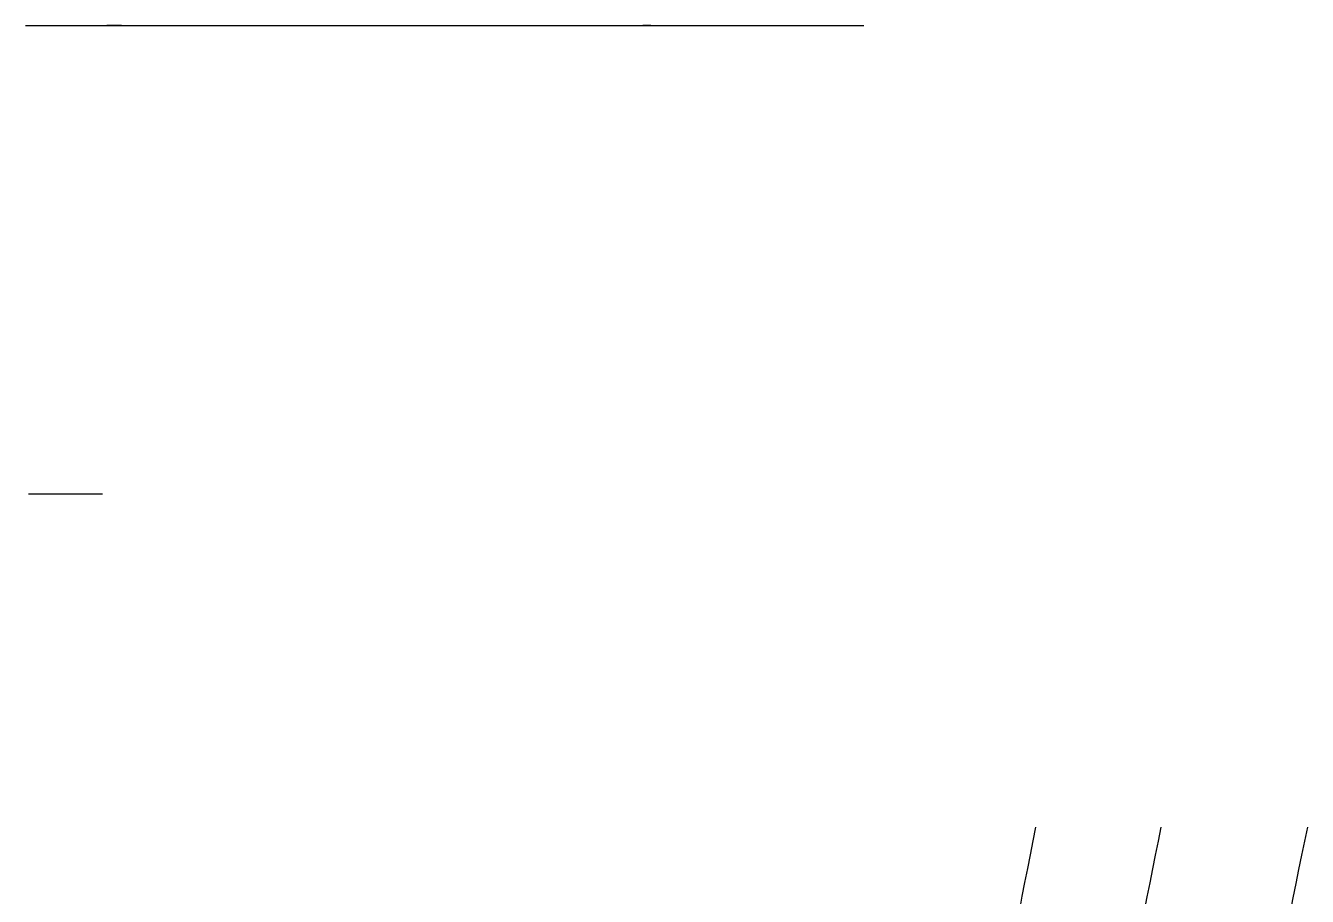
# Model space of a CAD drawing. Header units: millimetres. Extents: x -42700 to 155289, y -7931 to 68797.
# Drawn here: x 18387 to 49684, y 42024 to 63283 of the extents above; entities that cross this region are included whole.
import ezdxf

# ---------------------------------------------------------------- set-up
doc = ezdxf.new("R2010")
doc.units = ezdxf.units.MM
for name, color, linetype in [('01 arq 3D', 9, 'Continuous'), ('01 arquitectura', 8, 'Continuous'), ('03 niveles', 9, 'Continuous'), ('12 brackets', 30, 'Continuous')]:
    doc.layers.add(name, color=color, linetype=linetype)
doc.styles.add('ROMANS', font='romans')

# ---------------------------------------------------------------- blocks, each defined once
blk = doc.blocks.new('brecket fijo')
at = {"color": 5}
blk.add_lwpolyline([(-116, 53), (236, 53), (236, 0), (-116, 0)], close=True, dxfattribs=at)
for points in [[(-116, 37), (-80, 53)], [(-116, 18), (-103, 24)], [(-116, 0), (-87, 13)], [(-81, 16), (0, 53)], [(-79, 35), (-40, 53)], [(-76, 0), (40, 53)], [(-36, 0), (80, 53)], [(4, 0), (120, 53)], [(44, 0), (160, 53)], [(84, 0), (200, 53)], [(124, 0), (198, 34)], [(164, 0), (200, 16)], [(204, 0), (236, 14)], [(211, 40), (236, 51)], [(223, 27), (236, 33)]]:
    blk.add_lwpolyline(points, dxfattribs=at)
for centre in [(-89, 26), (209, 26)]:
    blk.add_circle(centre, 13.5, dxfattribs=at)
blk = doc.blocks.new('MR_sop resorte 5040 3712')
at = {"color": 30}
for points in [[(-171, -201), (-171, 0), (-118, 0), (-118, -201)], [(-151, 126), (-151, 298), (-98, 298), (-98, 126)], [(-151, 0), (-151, 126), (-118, 126), (-118, 0)], [(151, 126), (151, 298), (98, 298), (98, 126)], [(151, 0), (151, 126), (118, 126), (118, 0)], [(171, -201), (171, 0), (118, 0), (118, -201)]]:
    blk.add_lwpolyline(points, close=True, dxfattribs=at)
for points in [[(-171, -19), (-156, 0)], [(-171, -39), (-139, 0)], [(171, -39), (139, 0)], [(171, -19), (156, 0)], [(-171, -59), (-123, 0)], [(-171, -119), (-118, -53)], [(-171, -79), (-155, -60)], [(-171, -99), (-145, -67)], [(-171, -139), (-118, -73)], [(-171, -159), (-118, -93)], [(-171, -199), (-136, -155)], [(-171, -179), (-152, -156)], [(-157, -201), (-118, -153)], [(-142, -43), (-118, -13)], [(-141, -201), (-118, -173)], [(-137, -137), (-118, -113)], [(-134, -153), (-118, -133)], [(-133, -51), (-118, -33)], [(-125, -201), (-118, -193)], [(142, -43), (118, -13)], [(133, -51), (118, -33)], [(171, -119), (118, -53)], [(171, -139), (118, -73)], [(171, -159), (118, -93)], [(137, -137), (118, -113)], [(134, -153), (118, -133)], [(157, -201), (118, -153)], [(141, -201), (118, -173)], [(125, -201), (118, -193)], [(171, -59), (123, 0)], [(171, -199), (136, -155)], [(171, -99), (145, -67)], [(171, -179), (152, -156)], [(171, -79), (155, -60)]]:
    blk.add_lwpolyline(points, dxfattribs=at)
at = {"color": 30, "const_width": 8}
for points in [[(-151, 123), (-118, 96)], [(-151, 98), (-118, 71)], [(-151, 73), (-118, 46)], [(-151, 48), (-118, 21)], [(-151, 23), (-123, 0)], [(-125, 126), (-118, 121)], [(125, 126), (118, 121)], [(151, 123), (118, 96)], [(151, 98), (118, 71)], [(151, 73), (118, 46)], [(151, 48), (118, 21)], [(151, 23), (123, 0)]]:
    blk.add_lwpolyline(points, dxfattribs=at)
at = {"color": 30}
for points in [[(13, 0, 0), (-13, 0, 0)], [(0, -13, 0), (0, 13, 0)]]:
    blk.add_polyline3d(points, dxfattribs=at)
for centre in [(-124, 257), (-124, 168), (124, 257), (124, 168), (-144, -55), (-144, -147), (144, -55), (144, -147)]:
    blk.add_circle(centre, 12.1, dxfattribs=at)
blk = doc.blocks.new('MR_sop sin resorte 5040 3711')
at = {"color": 122}
for points in [[(-171, -201), (-171, 0), (-118, 0), (-118, -201)], [(-151, 0), (-151, 172), (-98, 172), (-98, 0)], [(151, 0), (151, 172), (98, 172), (98, 0)], [(171, -201), (171, 0), (118, 0), (118, -201)]]:
    blk.add_lwpolyline(points, close=True, dxfattribs=at)
for points in [[(-171, -19), (-156, 0)], [(-171, -39), (-139, 0)], [(171, -39), (139, 0)], [(171, -19), (156, 0)], [(-171, -59), (-123, 0)], [(-171, -119), (-118, -53)], [(-171, -79), (-155, -60)], [(-171, -99), (-145, -67)], [(-171, -139), (-118, -73)], [(-171, -159), (-118, -93)], [(-171, -199), (-136, -155)], [(-171, -179), (-152, -156)], [(-157, -201), (-118, -153)], [(-142, -43), (-118, -13)], [(-141, -201), (-118, -173)], [(-137, -137), (-118, -113)], [(-134, -153), (-118, -133)], [(-133, -51), (-118, -33)], [(-125, -201), (-118, -193)], [(142, -43), (118, -13)], [(133, -51), (118, -33)], [(171, -119), (118, -53)], [(171, -139), (118, -73)], [(171, -159), (118, -93)], [(137, -137), (118, -113)], [(134, -153), (118, -133)], [(157, -201), (118, -153)], [(141, -201), (118, -173)], [(125, -201), (118, -193)], [(171, -59), (123, 0)], [(171, -199), (136, -155)], [(171, -99), (145, -67)], [(171, -179), (152, -156)], [(171, -79), (155, -60)]]:
    blk.add_lwpolyline(points, dxfattribs=at)
for points in [[(13, 0, 0), (-13, 0, 0)], [(0, -13, 0), (0, 13, 0)]]:
    blk.add_polyline3d(points, dxfattribs=at)
for centre in [(-124, 130), (-124, 42), (124, 130), (124, 42), (-144, -55), (-144, -147), (144, -55), (144, -147)]:
    blk.add_circle(centre, 12.1, dxfattribs=at)

msp = doc.modelspace()

# ---------------------------------------------------------------- linework, layer by layer
at = {"extrusion": (0, -1, 0), "elevation": -63283.143}
msp.add_lwpolyline([(33454.661, 3040), (33654.661, 3040), (33654.661, 0), (33454.661, 0)], close=True, dxfattribs=at)
for points in [[(33654.661, 63283.143, 3040), (33454.661, 63283.143, 2815.039)], [(33654.661, 63283.143, 2740), (33454.661, 63283.143, 2515.039)], [(33654.661, 63283.143, 2440), (33454.661, 63283.143, 2215.039)], [(33654.661, 63283.143, 2140), (33454.661, 63283.143, 1915.039)], [(33654.661, 63283.143, 1840), (33454.661, 63283.143, 1615.039)], [(33654.661, 63283.143, 1540), (33454.661, 63283.143, 1315.039)], [(33654.661, 63283.143, 1240), (33454.661, 63283.143, 1015.039)], [(33654.661, 63283.143, 940), (33454.661, 63283.143, 715.039)], [(33654.661, 63283.143, 640), (33454.661, 63283.143, 415.039)], [(33654.661, 63283.143, 340), (33454.661, 63283.143, 115.039)], [(33654.661, 63283.143, 40), (33619.099, 63283.143, 0)]]:
    msp.add_polyline3d(points)
at = {"layer": '01 arq 3D', "extrusion": (0, -1, 0), "elevation": -51846.851}
for points in [[(18836.685, 3040), (18454.699, 2660.824)], [(19239.651, 3040), (18454.699, 2260.824)], [(19114.694, 2115.963), (18454.699, 1460.824)], [(19114.694, 2515.963), (18454.699, 1860.824)], [(19114.694, 1715.963), (18454.699, 1060.824)], [(19114.694, 1315.963), (18454.699, 660.824)], [(19114.694, 915.963), (18454.699, 260.824)], [(19114.694, 515.963), (18594.906, 0)], [(19114.694, 115.963), (18997.871, 0)], [(19642.616, 3040), (19239.651, 2640)], [(20045.581, 3040), (19642.616, 2640)], [(20264.694, 2857.501), (19914.694, 2510.076)], [(20264.694, 2457.501), (19914.694, 2110.076)], [(20264.694, 2057.501), (19914.694, 1710.076)], [(20264.694, 1657.501), (19914.694, 1310.076)], [(20264.694, 1257.501), (19914.694, 910.076)], [(20264.694, 857.501), (19914.694, 510.076)], [(20264.694, 457.501), (19914.694, 110.076)], [(20264.694, 57.501), (20206.767, 0)]]:
    msp.add_lwpolyline(points, dxfattribs=at)
at = {"layer": '01 arquitectura', "color": 8}
for radius, start, end in [(171794.406, 168.59598182, 175.95220396), (168794.413, 168.3905032, 175.95220396), (165294.422, 168.14114775, 175.95187157)]:
    msp.add_arc((211450.843, 9748.11), radius, start, end, dxfattribs=at)
at = {"layer": '03 niveles'}
for points in [[(18387.225, 63283.143, 3040), (38855.306, 63283.143, 3040)], [(18387.225, 63283.143, 3240), (38855.306, 63283.143, 3240)], [(18387.225, 63283.143, 5600), (38855.306, 63283.143, 5600)], [(18387.225, 63283.143, 5760), (38855.306, 63283.143, 5760)], [(18387.225, 63283.143, 8120), (38855.306, 63283.143, 8120)], [(18387.225, 63283.143, 8280), (38855.306, 63283.143, 8280)], [(18387.225, 63283.143, 10640), (38855.306, 63283.143, 10640)], [(18387.225, 63283.143, 10800), (38855.306, 63283.143, 10800)], [(18387.225, 63283.143, 13160), (38855.306, 63283.143, 13160)], [(18387.225, 63283.143, 13320), (38855.306, 63283.143, 13320)], [(18387.225, 63283.143, 15680), (38855.306, 63283.143, 15680)], [(18387.225, 63283.143, 15840), (38855.306, 63283.143, 15840)], [(18387.225, 63283.143, 18200), (38855.306, 63283.143, 18200)], [(18387.225, 63283.143, 18360), (38855.306, 63283.143, 18360)], [(18387.225, 63283.143, 20720), (38855.306, 63283.143, 20720)], [(18387.225, 63283.143, 20880), (38855.306, 63283.143, 20880)], [(18387.225, 63283.143, 23240), (38855.306, 63283.143, 23240)], [(18387.225, 63283.143, 23400), (38855.306, 63283.143, 23400)], [(18387.225, 63283.143, 25760), (38855.306, 63283.143, 25760)], [(18387.225, 63283.143, 25920), (38855.306, 63283.143, 25920)], [(18387.225, 63283.143, 28280), (38855.306, 63283.143, 28280)], [(18387.225, 63283.143, 28440), (38855.306, 63283.143, 28440)], [(18387.225, 63283.143, 30800), (38855.306, 63283.143, 30800)], [(18387.225, 63283.143, 30960), (38855.306, 63283.143, 30960)], [(18387.225, 63283.143, 33320), (38855.306, 63283.143, 33320)], [(18387.225, 63283.143, 33480), (38855.306, 63283.143, 33480)], [(18387.225, 63283.143, 35840), (38855.306, 63283.143, 35840)], [(18387.225, 63283.143, 36000), (38855.306, 63283.143, 36000)], [(18387.225, 63283.143, 38360), (38855.306, 63283.143, 38360)], [(18387.225, 63283.143, 38520), (38855.306, 63283.143, 38520)], [(18387.225, 63283.143, 40880), (38855.306, 63283.143, 40880)], [(18387.225, 63283.143, 41040), (38855.306, 63283.143, 41040)], [(18387.225, 63283.143, 43400), (38855.306, 63283.143, 43400)], [(18387.225, 63283.143, 43560), (38855.306, 63283.143, 43560)], [(18387.225, 63283.143, 45920), (38855.306, 63283.143, 45920)], [(18387.225, 63283.143, 46080), (38855.306, 63283.143, 46080)], [(18387.225, 63283.143, 48440), (38855.306, 63283.143, 48440)], [(18387.225, 63283.143, 48600), (38855.306, 63283.143, 48600)], [(18387.225, 63283.143, 50960), (38855.306, 63283.143, 50960)], [(18387.225, 63283.143, 51120), (38855.306, 63283.143, 51120)], [(18387.225, 63283.143, 53480), (38855.306, 63283.143, 53480)], [(18387.225, 63283.143, 53640), (38855.306, 63283.143, 53640)], [(18387.225, 63283.143, 0), (38855.306, 63283.143, 0)], [(18387.225, 63283.143, -3440), (38855.306, 63283.143, -3440)], [(18387.225, 63283.143, -3240), (38855.306, 63283.143, -3240)], [(18387.225, 63283.143, -200), (38855.306, 63283.143, -200)]]:
    msp.add_polyline3d(points, dxfattribs=at)

# ---------------------------------------------------------------- block references
at = {"layer": '12 brackets', "extrusion": (-1.83697e-16, -1, 0)}
for name, p in [('MR_sop resorte 5040 3712', (20542.077, -1634.345, -63283.143)), ('MR_sop sin resorte 5040 3711', (20542.077, 6242.46, -63283.143)), ('MR_sop sin resorte 5040 3711', (20542.077, 7762.46, -63283.143)), ('MR_sop resorte 5040 3712', (20542.077, 8661.509, -63283.143)), ('MR_sop sin resorte 5040 3711', (20542.077, 10282.465, -63283.143)), ('MR_sop resorte 5040 3712', (20542.077, 12801.515, -63283.143)), ('MR_sop sin resorte 5040 3711', (20542.077, 11282.47, -63283.143)), ('MR_sop resorte 5040 3712', (20542.077, 3621.509, -63283.143)), ('MR_sop sin resorte 5040 3711', (20542.077, 5242.465, -63283.143)), ('MR_sop sin resorte 5040 3711', (20542.077, 13802.46, -63283.143)), ('MR_sop sin resorte 5040 3711', (20542.077, 15322.46, -63283.143)), ('MR_sop resorte 5040 3712', (20542.077, 16221.509, -63283.143)), ('MR_sop sin resorte 5040 3711', (20542.077, 17842.465, -63283.143)), ('MR_sop resorte 5040 3712', (20542.077, 20361.515, -63283.143)), ('MR_sop sin resorte 5040 3711', (20542.077, 18842.47, -63283.143)), ('MR_sop sin resorte 5040 3711', (20542.077, 21362.46, -63283.143)), ('MR_sop sin resorte 5040 3711', (20542.077, 22882.46, -63283.143)), ('MR_sop resorte 5040 3712', (20542.077, 23781.509, -63283.143)), ('MR_sop sin resorte 5040 3711', (20542.077, 25402.465, -63283.143)), ('MR_sop resorte 5040 3712', (20542.077, 27921.515, -63283.143)), ('MR_sop sin resorte 5040 3711', (20542.077, 26402.47, -63283.143)), ('MR_sop sin resorte 5040 3711', (20542.077, 28922.46, -63283.143)), ('MR_sop sin resorte 5040 3711', (20542.077, 30442.46, -63283.143)), ('MR_sop resorte 5040 3712', (20542.077, 31341.509, -63283.143)), ('MR_sop sin resorte 5040 3711', (20542.077, 32962.465, -63283.143)), ('MR_sop resorte 5040 3712', (20542.077, 35481.515, -63283.143)), ('MR_sop sin resorte 5040 3711', (20542.077, 33962.47, -63283.143)), ('MR_sop sin resorte 5040 3711', (20542.077, 36482.46, -63283.143)), ('MR_sop sin resorte 5040 3711', (20542.077, 38002.46, -63283.143)), ('MR_sop resorte 5040 3712', (20542.077, 38901.509, -63283.143)), ('MR_sop sin resorte 5040 3711', (20542.077, 40522.465, -63283.143)), ('MR_sop resorte 5040 3712', (20542.077, 43041.515, -63283.143)), ('MR_sop sin resorte 5040 3711', (20542.077, 41522.47, -63283.143)), ('MR_sop sin resorte 5040 3711', (20542.077, 44042.46, -63283.143)), ('MR_sop sin resorte 5040 3711', (20542.077, 45562.46, -63283.143)), ('MR_sop resorte 5040 3712', (20542.077, 46461.509, -63283.143)), ('MR_sop sin resorte 5040 3711', (20542.077, 48082.465, -63283.143)), ('MR_sop resorte 5040 3712', (20542.077, 50601.515, -63283.143)), ('MR_sop sin resorte 5040 3711', (20542.077, 49082.47, -63283.143)), ('MR_sop sin resorte 5040 3711', (20542.077, 51602.46, -63283.143)), ('MR_sop sin resorte 5040 3711', (20542.077, 1762.46, -63283.143)), ('MR_sop sin resorte 5040 3711', (20542.077, -517.54, -63283.143))]:
    msp.add_blockref(name, p, dxfattribs=at)
at = {"layer": '12 brackets', "extrusion": (0, -1, 0)}
for p in [(20490.295, -2587.778, -63283.143), (20490.295, 52320.334, -63283.143), (20490.295, 152.222, -63283.143), (20490.295, 652.222, -63283.143)]:
    msp.add_blockref('brecket fijo', p, dxfattribs=at)

# ---------------------------------------------------------------- texts
at = {"layer": '03 niveles', "extrusion": (0, -1, 0), "style": 'ROMANS'}
for s, p in [('2°', (21307.024, 264.949, -63283.143)), ('3°', (21307.024, 3504.949, -63283.143)), ('4°', (21307.024, 6014.949, -63283.143)), ('5°', (21307.024, 8549.949, -63283.143)), ('8°', (21307.024, 16109.949, -63283.143)), ('9°', (21307.024, 18629.949, -63283.143)), ('20°', (21307.024, 46329.949, -63283.143)), ('21°', (21307.024, 48849.949, -63283.143)), ('22°', (21307.024, 51369.949, -63283.143)), ('10°', (21307.024, 21139.949, -63283.143)), ('11°', (21307.024, 23649.949, -63283.143)), ('12°', (21307.024, 26189.949, -63283.143)), ('13°', (21307.024, 28699.949, -63283.143)), ('14°', (21307.024, 31209.949, -63283.143)), ('15°', (21307.024, 33749.949, -63283.143)), ('16°', (21307.024, 36259.949, -63283.143)), ('17°', (21307.024, 38769.949, -63283.143)), ('18°', (21307.024, 41309.949, -63283.143)), ('19°', (21307.024, 43819.949, -63283.143)), ('1°', (21307.024, -2975.051, -63283.143)), ('7°', (21360.196, 13550.533, -63283.143)), ('6°', (21348.529, 11030.533, -63283.143))]:
    msp.add_text(s, height=300, dxfattribs=at).set_placement(p)

doc.saveas('drawing.dxf')
